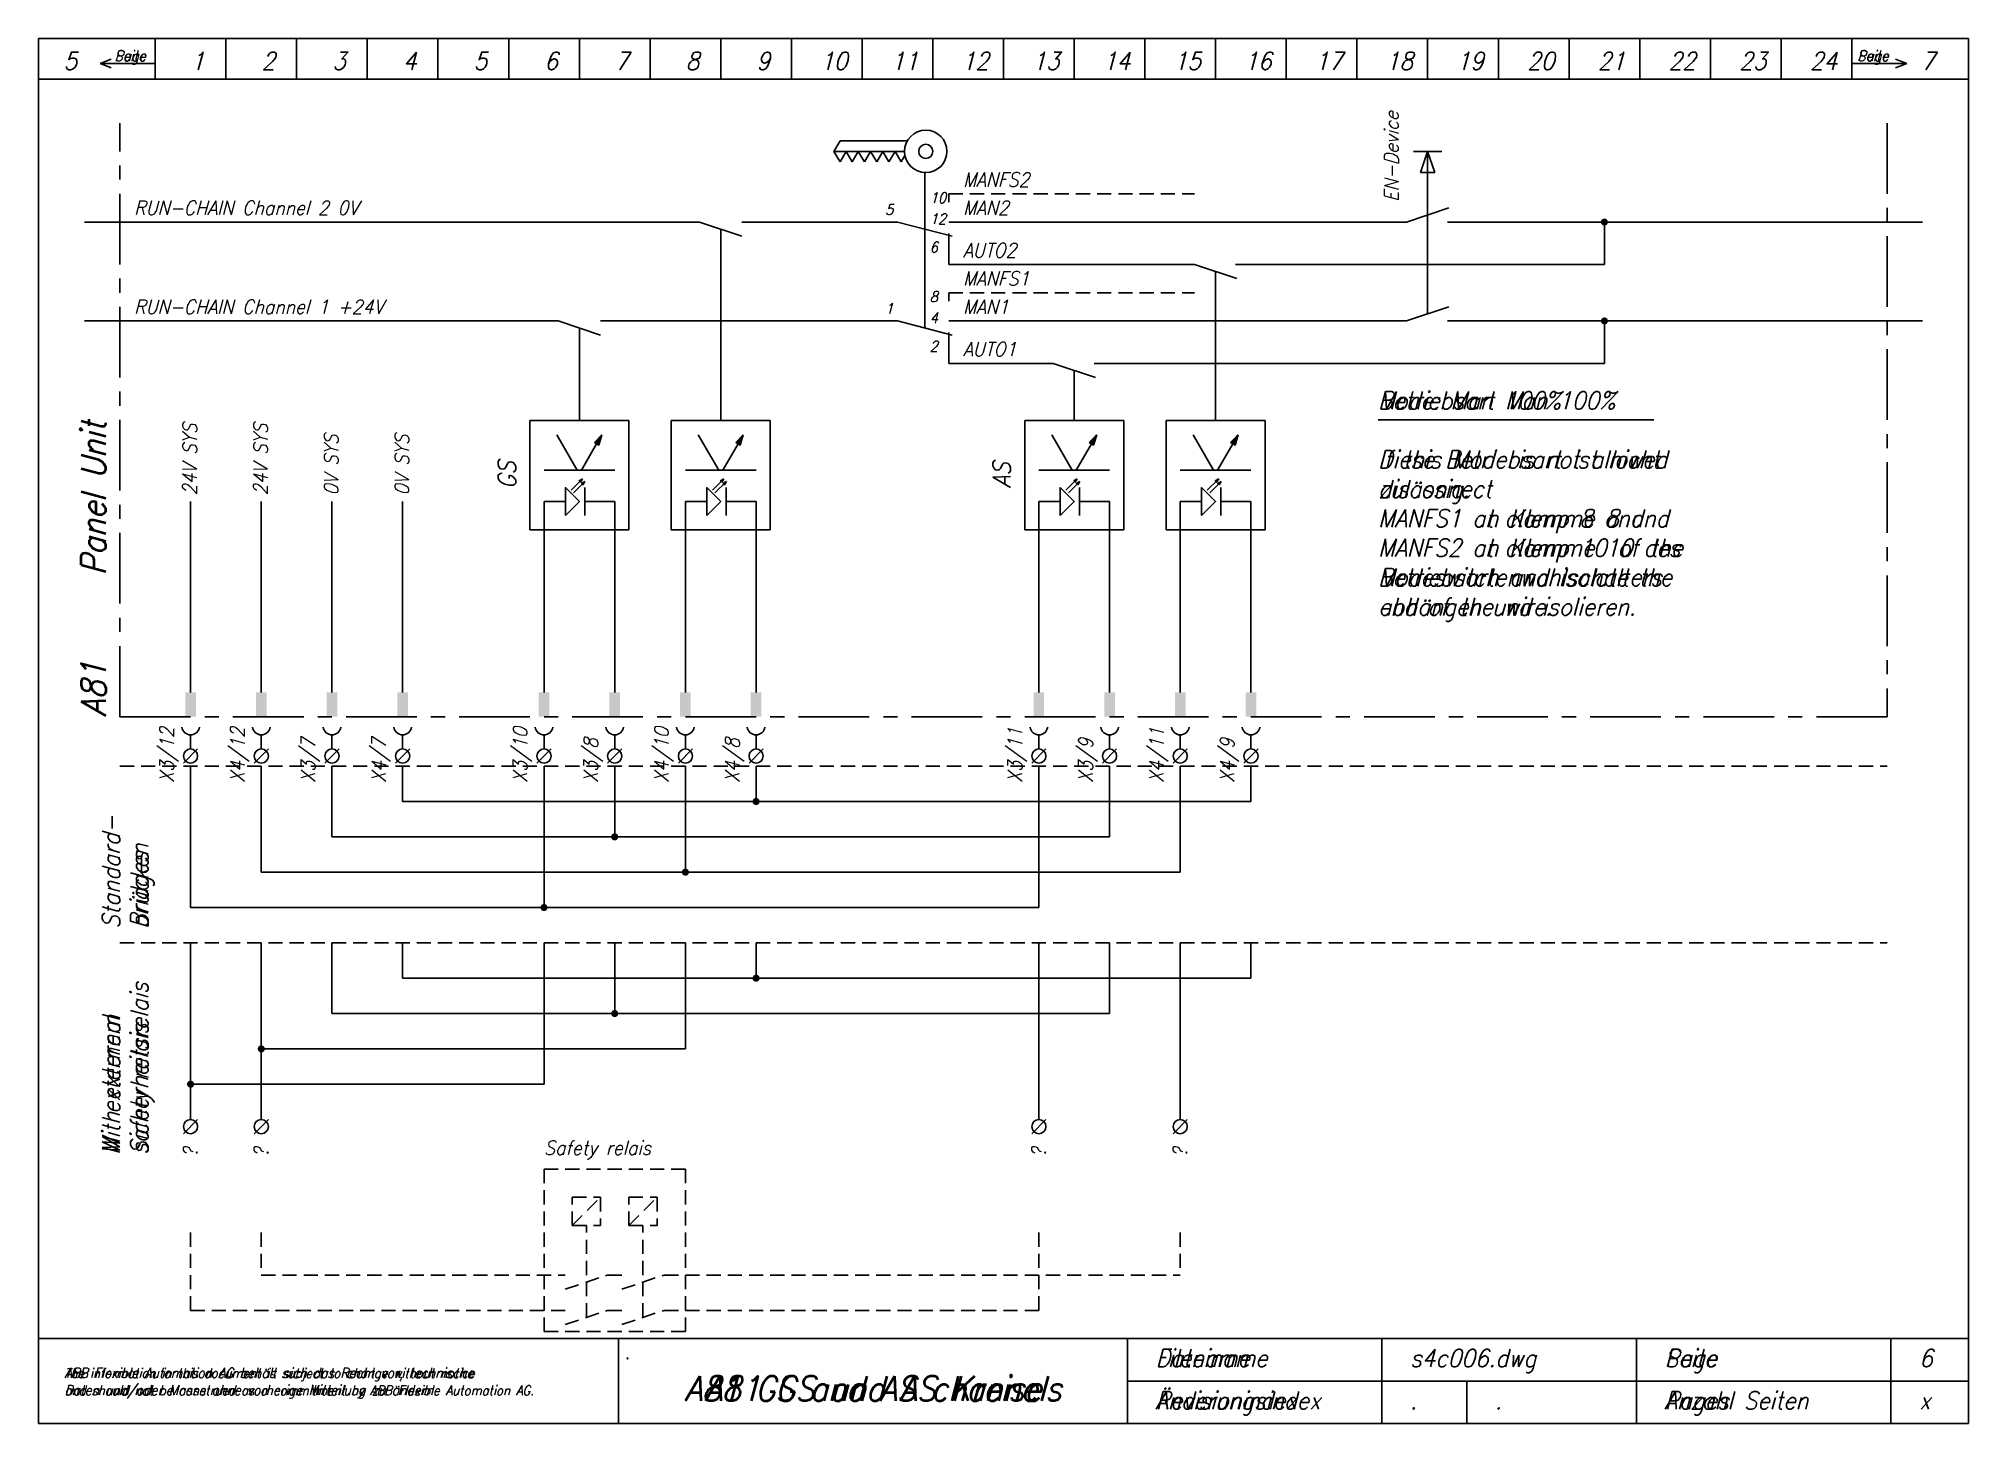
# Model space of a CAD drawing. Extents: x 0 to 273, y 0 to 196.
import ezdxf
from ezdxf.enums import TextEntityAlignment as Align

# ---------------------------------------------------------------- set-up
doc = ezdxf.new("R2010")
doc.units = 0
doc.header["$LTSCALE"] = 8
doc.linetypes.add('CENTER', pattern=[2, 1.25, -0.25, 0.25, -0.25])
doc.linetypes.add('HIDDEN', pattern=[0.375, 0.25, -0.125])
doc.layers.get('0').update_dxf_attribs({"linetype": 'CONTINUOUS'})
for name, color, linetype in [('EL05', 3, 'CONTINUOUS'), ('ELCENTER', 2, 'CENTER'), ('ELHIDDEN', 1, 'HIDDEN'), ('ELTEXT', 2, 'CONTINUOUS'), ('FORM07', 4, 'CONTINUOUS'), ('KOPF03', 2, 'CONTINUOUS'), ('KOPF05', 3, 'CONTINUOUS'), ('KOPF07', 4, 'CONTINUOUS'), ('TEXT_ALLGEMEIN', 2, 'CONTINUOUS'), ('TEXT_DEUTSCH', 2, 'CONTINUOUS'), ('TEXT_ENGLISCH', 2, 'CONTINUOUS'), ('TEXT_SCHEMA', 2, 'CONTINUOUS')]:
    doc.layers.add(name, color=color, linetype=linetype)
doc.styles.add('VSM_13', font='simplex3.shx', dxfattribs={"width": 0.9, "oblique": 15})

# ---------------------------------------------------------------- blocks, each defined once
blk = doc.blocks.new('*X1')
at = {"color": 0}
for p, q in [((68.64, 118.79), (69.64, 119.8)), ((68.66, 118.78), (69.63, 119.76)), ((68.67, 118.77), (69.62, 119.72)), ((68.69, 118.87), (69.65, 119.84)), ((68.69, 118.77), (69.61, 119.69)), ((68.71, 118.76), (69.6, 119.65)), ((68.72, 118.75), (69.59, 119.61)), ((68.74, 118.74), (69.58, 119.57)), ((68.76, 118.73), (69.57, 119.54)), ((68.77, 118.72), (69.56, 119.5)), ((68.79, 118.71), (69.54, 119.46)), ((68.81, 118.7), (69.53, 119.42)), ((68.83, 118.69), (69.52, 119.38)), ((68.84, 118.68), (69.51, 119.35)), ((68.86, 118.67), (69.5, 119.31)), ((68.88, 118.66), (69.49, 119.27)), ((68.89, 118.65), (69.48, 119.23)), ((68.91, 118.64), (69.47, 119.2)), ((68.93, 118.63), (69.46, 119.16)), ((68.94, 118.62), (69.44, 119.12)), ((68.96, 118.61), (69.43, 119.08)), ((68.98, 118.6), (69.42, 119.05)), ((68.99, 118.59), (69.41, 119.01)), ((69.01, 118.58), (69.4, 118.97)), ((69.03, 118.57), (69.39, 118.93)), ((69.04, 118.56), (69.38, 118.9)), ((69.06, 118.55), (69.37, 118.86)), ((69.08, 118.54), (69.36, 118.82)), ((69.09, 118.53), (69.35, 118.78)), ((69.11, 118.52), (69.33, 118.75)), ((69.13, 118.51), (69.32, 118.71)), ((69.14, 118.5), (69.31, 118.67)), ((69.16, 118.49), (69.3, 118.63)), ((69.18, 118.48), (69.29, 118.6)), ((69.19, 118.47), (69.28, 118.56)), ((69.21, 118.46), (69.27, 118.52)), ((69.22, 119.43), (69.67, 119.87)), ((69.23, 118.45), (69.26, 118.48)), ((69.25, 118.44), (69.25, 118.45))]:
    blk.add_line(p, q, dxfattribs=at)
blk = doc.blocks.new('*X0')
at = {"color": 0}
for p, q in [((66.46, 113.36), (66.48, 113.39)), ((66.47, 113.35), (66.53, 113.41)), ((66.48, 113.34), (66.57, 113.44)), ((66.49, 113.34), (66.61, 113.46)), ((66.5, 113.32), (66.7, 113.51)), ((66.5, 113.33), (66.66, 113.49)), ((66.51, 113.31), (66.75, 113.54)), ((66.52, 113.3), (66.79, 113.57)), ((66.53, 113.29), (66.83, 113.59)), ((66.54, 113.28), (66.88, 113.62)), ((66.55, 113.27), (66.92, 113.64)), ((66.56, 113.26), (66.93, 113.63)), ((66.57, 113.26), (66.9, 113.59)), ((66.58, 113.25), (66.88, 113.55)), ((66.58, 113.24), (66.85, 113.5)), ((66.59, 113.23), (66.82, 113.46)), ((66.6, 113.22), (66.8, 113.42)), ((66.61, 113.21), (66.77, 113.37)), ((66.62, 113.2), (66.75, 113.33)), ((66.63, 113.19), (66.72, 113.29)), ((66.64, 113.19), (66.69, 113.24)), ((66.65, 113.18), (66.67, 113.2))]:
    blk.add_line(p, q, dxfattribs=at)

msp = doc.modelspace()

# ---------------------------------------------------------------- linework, layer by layer
at = {"layer": 'EL05'}
for p, q in [((112.5, 180), (113.37, 181.5)), ((122.9, 181.5), (113.37, 181.5)), ((112.5, 180), (113.37, 178.5)), ((122.5, 180), (112.5, 180)), ((114.23, 180), (113.37, 178.5)), ((114.23, 180), (115.1, 178.5)), ((115.96, 180), (115.1, 178.5)), ((115.96, 180), (116.83, 178.5)), ((117.7, 180), (116.83, 178.5)), ((117.7, 180), (118.56, 178.5)), ((119.43, 180), (118.56, 178.5)), ((119.43, 180), (120.29, 178.5)), ((121.16, 180), (120.29, 178.5)), ((121.16, 180), (122.03, 178.5)), ((122.56, 179.42), (122.03, 178.5)), ((194.5, 180), (198.5, 180)), ((196.5, 180), (195.5, 177)), ((196.5, 157), (196.5, 180)), ((197.5, 177), (196.5, 180)), ((125.38, 155), (125.38, 177)), ((195.5, 177), (197.5, 177)), ((128.75, 174), (128.75, 172.82)), ((193.5, 170), (199.5, 172)), ((6.5, 170), (93.5, 170)), ((93.5, 170), (99.5, 168)), ((99.5, 170), (121.5, 170)), ((121.5, 170), (129.25, 168)), ((128.75, 170), (193.5, 170)), ((199.3, 170), (266.5, 170)), ((221.5, 170), (221.5, 164)), ((96.5, 141.91), (96.5, 169)), ((128.75, 168.36), (128.75, 164)), ((128.75, 164), (163.5, 164)), ((163.5, 164), (169.5, 162)), ((169.3, 164), (221.5, 164)), ((166.5, 141.91), (166.5, 163)), ((128.75, 160), (128.75, 158.82)), ((6.5, 156), (73.5, 156)), ((73.5, 156), (79.5, 154)), ((79.5, 156), (121.5, 156)), ((121.5, 156), (129.25, 154)), ((128.75, 156), (193.5, 156)), ((193.5, 156), (199.5, 158)), ((199.3, 156), (266.5, 156)), ((221.5, 156), (221.5, 150)), ((76.5, 141.91), (76.5, 155)), ((128.75, 154.36), (128.75, 150)), ((128.75, 150), (143.5, 150)), ((143.5, 150), (149.5, 148)), ((146.5, 141.91), (146.5, 149)), ((149.3, 150), (221.5, 150)), ((69.5, 141.91), (69.5, 126.46)), ((83.5, 141.91), (69.5, 141.91)), ((76.21, 134.91), (73.32, 139.91)), ((79.68, 139.91), (78.63, 138.8)), ((79.68, 139.91), (79.25, 138.44)), ((83.5, 141.91), (83.5, 126.46)), ((89.5, 141.91), (89.5, 126.46)), ((103.5, 141.91), (89.5, 141.91)), ((96.21, 134.91), (93.32, 139.91)), ((99.68, 139.91), (98.63, 138.8)), ((99.68, 139.91), (99.25, 138.44)), ((103.5, 141.91), (103.5, 126.46)), ((139.5, 141.91), (139.5, 126.46)), ((153.5, 141.91), (139.5, 141.91)), ((146.21, 134.91), (143.32, 139.91)), ((149.68, 139.91), (148.63, 138.8)), ((149.68, 139.91), (149.25, 138.44)), ((153.5, 141.91), (153.5, 126.46)), ((159.5, 141.91), (159.5, 126.46)), ((173.5, 141.91), (159.5, 141.91)), ((166.21, 134.91), (163.32, 139.91)), ((169.68, 139.91), (168.63, 138.8)), ((169.68, 139.91), (169.25, 138.44)), ((173.5, 141.91), (173.5, 126.46)), ((76.79, 134.91), (78.94, 138.62)), ((78.63, 138.8), (79.25, 138.44)), ((96.79, 134.91), (98.94, 138.62)), ((98.63, 138.8), (99.25, 138.44)), ((146.79, 134.91), (148.94, 138.62)), ((148.63, 138.8), (149.25, 138.44)), ((166.79, 134.91), (168.94, 138.62)), ((168.63, 138.8), (169.25, 138.44)), ((71.5, 134.91), (81.5, 134.91)), ((91.5, 134.91), (101.5, 134.91)), ((141.5, 134.91), (151.5, 134.91)), ((161.5, 134.91), (171.5, 134.91)), ((75.33, 132.05), (76.94, 133.66)), ((75.68, 131.69), (77.29, 133.3)), ((76.94, 133.66), (76.45, 133.37)), ((76.45, 133.37), (76.65, 133.17)), ((76.94, 133.66), (76.65, 133.17)), ((77.29, 133.3), (76.81, 133.01)), ((76.81, 133.01), (77.01, 132.82)), ((76.94, 133.66), (76.94, 133.66)), ((76.94, 133.66), (76.94, 133.66)), ((76.94, 133.66), (76.94, 133.66)), ((77.29, 133.3), (77.01, 132.82)), ((77.25, 128.46), (77.25, 132.42)), ((95.33, 132.05), (96.94, 133.66)), ((95.68, 131.69), (97.29, 133.3)), ((96.94, 133.66), (96.45, 133.37)), ((96.45, 133.37), (96.65, 133.17)), ((96.94, 133.66), (96.65, 133.17)), ((97.29, 133.3), (96.81, 133.01)), ((96.81, 133.01), (97.01, 132.82)), ((96.94, 133.66), (96.94, 133.66)), ((96.94, 133.66), (96.94, 133.66)), ((96.94, 133.66), (96.94, 133.66)), ((97.29, 133.3), (97.01, 132.82)), ((97.25, 128.46), (97.25, 132.42)), ((145.33, 132.05), (146.94, 133.66)), ((145.68, 131.69), (147.29, 133.3)), ((146.94, 133.66), (146.45, 133.37)), ((146.45, 133.37), (146.65, 133.17)), ((146.94, 133.66), (146.65, 133.17)), ((147.29, 133.3), (146.81, 133.01)), ((146.81, 133.01), (147.01, 132.82)), ((146.94, 133.66), (146.94, 133.66)), ((146.94, 133.66), (146.94, 133.66)), ((146.94, 133.66), (146.94, 133.66)), ((147.29, 133.3), (147.01, 132.82)), ((147.25, 128.46), (147.25, 132.42)), ((165.33, 132.05), (166.94, 133.66)), ((165.68, 131.69), (167.29, 133.3)), ((166.94, 133.66), (166.45, 133.37)), ((166.45, 133.37), (166.65, 133.17)), ((166.94, 133.66), (166.65, 133.17)), ((167.29, 133.3), (166.81, 133.01)), ((166.81, 133.01), (167.01, 132.82)), ((166.94, 133.66), (166.94, 133.66)), ((166.94, 133.66), (166.94, 133.66)), ((166.94, 133.66), (166.94, 133.66)), ((167.29, 133.3), (167.01, 132.82)), ((167.25, 128.46), (167.25, 132.42)), ((21.5, 130.44), (21.5, 103.44)), ((31.5, 130.44), (31.5, 103.44)), ((41.5, 130.44), (41.5, 103.44)), ((51.5, 130.44), (51.5, 103.44)), ((71.5, 130.44), (71.5, 103.44)), ((71.5, 130.44), (74.52, 130.44)), ((77.25, 130.44), (81.5, 130.44)), ((81.5, 130.44), (81.5, 103.44)), ((91.5, 130.44), (91.5, 103.44)), ((91.5, 130.44), (94.52, 130.44)), ((97.25, 130.44), (101.5, 130.44)), ((101.5, 130.44), (101.5, 103.44)), ((141.5, 130.44), (141.5, 103.44)), ((141.5, 130.44), (144.52, 130.44)), ((147.25, 130.44), (151.5, 130.44)), ((151.5, 130.44), (151.5, 103.44)), ((161.5, 130.44), (161.5, 103.44)), ((161.5, 130.44), (164.52, 130.44)), ((167.25, 130.44), (171.5, 130.44)), ((171.5, 130.44), (171.5, 103.44)), ((69.5, 126.46), (83.5, 126.46)), ((89.5, 126.46), (103.5, 126.46)), ((139.5, 126.46), (153.5, 126.46)), ((159.5, 126.46), (173.5, 126.46)), ((21.5, 97.44), (21.5, 95.44)), ((31.5, 97.44), (31.5, 95.44)), ((41.5, 97.44), (41.5, 95.44)), ((51.5, 97.44), (51.5, 95.44)), ((71.5, 97.44), (71.5, 95.44)), ((81.5, 97.44), (81.5, 95.44)), ((91.5, 97.44), (91.5, 95.44)), ((101.5, 97.44), (101.5, 95.44)), ((141.5, 97.44), (141.5, 95.44)), ((151.5, 97.44), (151.5, 95.44)), ((161.5, 97.44), (161.5, 95.44)), ((171.5, 97.44), (171.5, 95.44)), ((22.5, 95.44), (20.5, 93.44)), ((21.5, 93), (21.5, 73)), ((32.5, 95.44), (30.5, 93.44)), ((31.5, 93), (31.5, 78)), ((42.5, 95.44), (40.5, 93.44)), ((41.5, 93), (41.5, 83)), ((52.5, 95.44), (50.5, 93.44)), ((51.5, 93), (51.5, 88)), ((72.5, 95.44), (70.5, 93.44)), ((71.5, 93), (71.5, 73)), ((82.5, 95.44), (80.5, 93.44)), ((81.5, 93), (81.5, 83)), ((92.5, 95.44), (90.5, 93.44)), ((91.5, 93), (91.5, 78)), ((102.5, 95.44), (100.5, 93.44)), ((101.5, 93), (101.5, 88)), ((142.5, 95.44), (140.5, 93.44)), ((141.5, 93), (141.5, 73)), ((152.5, 95.44), (150.5, 93.44)), ((151.5, 93), (151.5, 83)), ((162.5, 95.44), (160.5, 93.44)), ((161.5, 93), (161.5, 78)), ((172.5, 95.44), (170.5, 93.44)), ((171.5, 93), (171.5, 88)), ((51.5, 88), (171.5, 88)), ((41.5, 83), (151.5, 83)), ((31.5, 78), (161.5, 78)), ((21.5, 73), (141.5, 73)), ((21.5, 68), (21.5, 48)), ((31.5, 68), (31.5, 53)), ((41.5, 68), (41.5, 58)), ((51.5, 68), (51.5, 63)), ((71.5, 68), (71.5, 48)), ((81.5, 68), (81.5, 58)), ((91.5, 68), (91.5, 53)), ((101.5, 68), (101.5, 63)), ((141.5, 68), (141.5, 48)), ((151.5, 68), (151.5, 58)), ((161.5, 68), (161.5, 53)), ((171.5, 68), (171.5, 63)), ((51.5, 63), (171.5, 63)), ((21.5, 61), (21.5, 43)), ((31.5, 61), (31.5, 43)), ((141.5, 61), (141.5, 43)), ((161.5, 61), (161.5, 43)), ((41.5, 58), (151.5, 58)), ((31.5, 53), (91.5, 53)), ((21.5, 48), (71.5, 48)), ((22.5, 43), (20.5, 41)), ((32.5, 43), (30.5, 41)), ((142.5, 43), (140.5, 41)), ((162.5, 43), (160.5, 41))]:
    msp.add_line(p, q, dxfattribs=at)
at = {"layer": 'EL05', "const_width": 0.5}
for points in [[(221.25, 170, 1), (221.75, 170, 1)], [(221.25, 156, 1), (221.75, 156, 1)], [(101.25, 88, 1), (101.75, 88, 1)], [(81.25, 83, 1), (81.75, 83, 1)], [(91.25, 78, 1), (91.75, 78, 1)], [(71.25, 73, 1), (71.75, 73, 1)], [(101.25, 63, 1), (101.75, 63, 1)], [(81.25, 58, 1), (81.75, 58, 1)], [(31.25, 53, 1), (31.75, 53, 1)], [(21.25, 48, 1), (21.75, 48, 1)]]:
    msp.add_lwpolyline(points, format="xyb", close=True, dxfattribs=at)
at = {"layer": 'EL05'}
for points in [[(74.52, 128.46), (76.5, 130.44), (74.52, 132.42)], [(94.52, 128.46), (96.5, 130.44), (94.52, 132.42)], [(144.52, 128.46), (146.5, 130.44), (144.52, 132.42)], [(164.52, 128.46), (166.5, 130.44), (164.52, 132.42)]]:
    msp.add_lwpolyline(points, close=True, dxfattribs=at)
for centre, radius in [((125.5, 180), 3), ((125.5, 180), 1), ((21.5, 94.44), 1), ((31.5, 94.44), 1), ((41.5, 94.44), 1), ((51.5, 94.44), 1), ((71.5, 94.44), 1), ((81.5, 94.44), 1), ((91.5, 94.44), 1), ((101.5, 94.44), 1), ((141.5, 94.44), 1), ((151.5, 94.44), 1), ((161.5, 94.44), 1), ((171.5, 94.44), 1), ((21.5, 42), 1), ((31.5, 42), 1), ((141.5, 42), 1), ((161.5, 42), 1)]:
    msp.add_circle(centre, radius, dxfattribs=at)
for centre in [(21.5, 98.71), (31.5, 98.71), (41.5, 98.71), (51.5, 98.71), (71.5, 98.71), (81.5, 98.71), (91.5, 98.71), (101.5, 98.71), (141.5, 98.71), (151.5, 98.71), (161.5, 98.71), (171.5, 98.71)]:
    msp.add_arc(centre, 1.27, 189.4003, 350.5997, dxfattribs=at)
for points in [[(20.75, 103.44), (20.75, 100), (22.25, 103.44), (22.25, 100)], [(30.75, 103.44), (30.75, 100), (32.25, 103.44), (32.25, 100)], [(40.75, 103.44), (40.75, 100), (42.25, 103.44), (42.25, 100)], [(50.75, 103.44), (50.75, 100), (52.25, 103.44), (52.25, 100)], [(70.75, 103.44), (70.75, 100), (72.25, 103.44), (72.25, 100)], [(80.75, 103.44), (80.75, 100), (82.25, 103.44), (82.25, 100)], [(90.75, 103.44), (90.75, 100), (92.25, 103.44), (92.25, 100)], [(100.75, 103.44), (100.75, 100), (102.25, 103.44), (102.25, 100)], [(140.75, 103.44), (140.75, 100), (142.25, 103.44), (142.25, 100)], [(150.75, 103.44), (150.75, 100), (152.25, 103.44), (152.25, 100)], [(160.75, 103.44), (160.75, 100), (162.25, 103.44), (162.25, 100)], [(170.75, 103.44), (170.75, 100), (172.25, 103.44), (172.25, 100)]]:
    msp.add_solid(points, dxfattribs=at)
at = {"layer": 'ELCENTER'}
for p, q in [((11.5, 100), (11.5, 184)), ((261.5, 184), (261.5, 100)), ((261.5, 100), (11.5, 100))]:
    msp.add_line(p, q, dxfattribs=at)
at = {"layer": 'ELHIDDEN'}
for p, q in [((128.75, 174), (163.5, 174)), ((128.75, 160), (163.5, 160)), ((11.5, 93), (261.5, 93)), ((11.5, 68), (261.5, 68)), ((75.5, 28), (75.5, 32)), ((75.5, 32), (79.5, 32)), ((75.5, 28), (75.5, 32)), ((75.5, 28), (79.5, 32)), ((79.5, 32), (79.5, 28)), ((83.5, 28), (83.5, 32)), ((83.5, 32), (87.5, 32)), ((83.5, 28), (83.5, 32)), ((83.5, 28), (87.5, 32)), ((87.5, 32), (87.5, 28)), ((75.5, 28), (79.5, 28)), ((77.5, 15), (77.5, 28)), ((83.5, 28), (87.5, 28)), ((85.5, 15), (85.5, 28)), ((21.5, 27), (21.5, 16)), ((31.5, 27), (31.5, 21)), ((141.5, 27), (141.5, 16)), ((161.5, 27), (161.5, 21)), ((31.5, 21), (74.5, 21)), ((74.5, 19), (80.5, 21)), ((80.5, 21), (82.5, 21)), ((82.5, 19), (88.5, 21)), ((88.5, 21), (161.5, 21)), ((21.5, 16), (74.5, 16)), ((74.5, 14), (80.5, 16)), ((80.5, 16), (82.5, 16)), ((82.5, 14), (88.5, 16)), ((88.5, 16), (141.5, 16))]:
    msp.add_line(p, q, dxfattribs=at)
msp.add_lwpolyline([(71.5, 36), (71.5, 13), (91.5, 13), (91.5, 36)], close=True, dxfattribs=at)
at = {"layer": 'FORM07'}
for p, q in [((0, 195.96), (272.99, 195.96)), ((0, 0), (0, 195.96)), ((16.5, 195.96), (16.5, 190.24)), ((26.5, 195.96), (26.5, 190.24)), ((36.5, 195.96), (36.5, 190.24)), ((46.5, 195.96), (46.5, 190.24)), ((56.5, 195.96), (56.5, 190.24)), ((66.5, 195.96), (66.5, 190.24)), ((76.5, 195.96), (76.5, 190.24)), ((86.5, 195.96), (86.5, 190.24)), ((96.5, 195.96), (96.5, 190.24)), ((106.5, 195.96), (106.5, 190.24)), ((116.5, 195.96), (116.5, 190.24)), ((126.5, 195.96), (126.5, 190.24)), ((136.5, 195.96), (136.5, 190.24)), ((146.5, 195.96), (146.5, 190.24)), ((156.5, 195.96), (156.5, 190.24)), ((166.5, 195.96), (166.5, 190.24)), ((176.5, 195.96), (176.5, 190.24)), ((186.5, 195.96), (186.5, 190.24)), ((196.5, 195.96), (196.5, 190.24)), ((206.5, 195.96), (206.5, 190.24)), ((216.5, 195.96), (216.5, 190.24)), ((226.5, 195.96), (226.5, 190.24)), ((236.5, 195.96), (236.5, 190.24)), ((246.5, 195.96), (246.5, 190.24)), ((256.5, 195.96), (256.5, 190.24)), ((272.99, 195.96), (272.99, 0)), ((0, 190.24), (272.99, 190.24)), ((272.99, 0), (0, 0))]:
    msp.add_line(p, q, dxfattribs=at)
at = {"layer": 'KOPF03'}
for p, q in [((8.69, 192.43), (10.28, 193.04)), ((8.69, 192.43), (10.28, 191.83)), ((16.33, 192.43), (8.69, 192.43)), ((256.63, 192.43), (264.27, 192.43)), ((264.27, 192.43), (262.68, 193.04)), ((264.27, 192.43), (262.68, 191.83))]:
    msp.add_line(p, q, dxfattribs=at)
at = {"layer": 'KOPF05'}
for p, q in [((82.02, 12), (82.02, 0)), ((154.02, 12), (154.02, 0)), ((190.02, 12), (190.02, 0)), ((226.02, 12), (226.02, 0)), ((262.02, 12), (262.02, 0)), ((154.02, 6), (272.99, 6)), ((202.02, 6), (202.02, 0))]:
    msp.add_line(p, q, dxfattribs=at)
at = {"layer": 'KOPF07'}
msp.add_line((0, 12), (272.99, 12), dxfattribs=at)
at = {"layer": 'TEXT_DEUTSCH'}
msp.add_line((189.5, 142), (228.5, 142), dxfattribs=at)
at = {"layer": 'TEXT_ENGLISCH'}
msp.add_line((189.5, 142), (220.5, 142), dxfattribs=at)

# ---------------------------------------------------------------- block references
at = {"layer": 'EL05'}
for name, p in [('*X1', (10, 20)), ('*X1', (30, 20)), ('*X1', (80, 20)), ('*X1', (100, 20)), ('*X0', (10, 20)), ('*X0', (10.35, 19.65)), ('*X0', (30, 20)), ('*X0', (30.35, 19.65)), ('*X0', (80, 20)), ('*X0', (80.35, 19.65)), ('*X0', (100, 20)), ('*X0', (100.35, 19.65))]:
    msp.add_blockref(name, p, dxfattribs=at)

# ---------------------------------------------------------------- texts
at = {"layer": 'ELTEXT', "style": 'VSM_13', "oblique": 15, "width": 0.9}
for s, p in [('Panel Unit', (9.5, 120)), ('A81', (9.5, 100))]:
    msp.add_text(s, height=3.5, rotation=90, dxfattribs=at).set_placement(p)
for s, p in [('GS', (67.5, 134.18)), ('AS', (137.5, 134.18))]:
    msp.add_text(s, height=2.5, rotation=90, dxfattribs=at).set_placement(p, align=Align.CENTER)
at = {"layer": 'KOPF05', "style": 'VSM_13', "oblique": 15, "width": 0.9}
for s, p in [('s4c006.dwg', (194.02, 8)), ('6', (266.02, 8)), ('x', (266.02, 2)), ('.', (194.02, 2)), ('.', (206.02, 2))]:
    msp.add_text(s, height=2.5, dxfattribs=at).set_placement(p)
at = {"layer": 'TEXT_ALLGEMEIN', "style": 'VSM_13', "oblique": 15, "width": 0.9}
for s, p in [('5', (4.48, 191.54)), ('1', (22.5, 191.54)), ('2', (32.5, 191.54)), ('3', (42.5, 191.54)), ('4', (52.5, 191.54)), ('5', (62.5, 191.54)), ('6', (72.5, 191.54)), ('7', (82.5, 191.54)), ('8', (92.5, 191.54)), ('9', (102.5, 191.54)), ('10', (112.5, 191.54)), ('11', (122.5, 191.54)), ('12', (132.5, 191.54)), ('13', (142.5, 191.54)), ('14', (152.5, 191.54)), ('15', (162.5, 191.54)), ('16', (172.5, 191.54)), ('17', (182.5, 191.54)), ('18', (192.5, 191.54)), ('19', (202.5, 191.54)), ('20', (212.5, 191.54)), ('21', (222.5, 191.54)), ('22', (232.5, 191.54)), ('23', (242.5, 191.54)), ('24', (252.5, 191.54)), ('7', (267.27, 191.54))]:
    msp.add_text(s, height=2.5, dxfattribs=at).set_placement(p, align=Align.CENTER)
msp.add_text('.', height=2, dxfattribs=at).set_placement((82.9, 9.08))
at = {"layer": 'TEXT_DEUTSCH', "style": 'VSM_13', "oblique": 15, "width": 0.9}
for s, height, p in [('Seite', 1.5, (10.74, 192.77)), ('Seite', 1.5, (257.27, 192.77)), ('Dateiname', 2.5, (158.02, 8)), ('Seite', 2.5, (230.02, 8)), ('Änderungsindex', 2.5, (158.02, 2)), ('Anzahl Seiten', 2.5, (230.02, 2))]:
    msp.add_text(s, height=height, dxfattribs=at).set_placement(p)
for s, p in [('Standard-', (11.5, 70)), ('Brücken', (15.5, 70)), ('Sicherheitsrelais', (15.5, 38)), ('Mit externem', (11.5, 38))]:
    msp.add_text(s, height=2.5, rotation=90, dxfattribs=at).set_placement(p)
at = {"layer": 'TEXT_DEUTSCH', "color": 1, "style": 'VSM_13', "oblique": 15, "width": 0.9}
for s, p in [('ABB Flexible Automation AG behält sich das Recht vor, technische', (3.67, 6.43)), ('Daten und/oder Masse ohne vorherige Mitteilung zu ändern.', (3.67, 4))]:
    msp.add_text(s, height=1.42, dxfattribs=at).set_placement(p)
at = {"layer": 'TEXT_DEUTSCH', "color": 4, "style": 'VSM_13', "oblique": 15, "width": 0.9}
msp.add_text('A81 GS und AS Kreise', height=3.5, dxfattribs=at).set_placement((118.03, 3.19), align=Align.CENTER)
at = {"layer": 'TEXT_DEUTSCH', "insert": (189.5, 146), "char_height": 2.5, "width": 57, "attachment_point": 1, "style": 'VSM_13'}
msp.add_mtext('{Betriebsart Man 100%}\\P\\P{Diese Betriebsart ist nicht ^Jzulässig.}\\P{MANFS1 an Klemme 8 und ^JMANFS2 an Klemme 10 des ^JBetriebsartenwahlschalters ^Jabhängen und isolieren.}', dxfattribs=at)
at = {"layer": 'TEXT_ENGLISCH', "style": 'VSM_13', "oblique": 15, "width": 0.9}
for s, height, p in [('Page', 1.5, (10.74, 192.77)), ('Page', 1.5, (257.27, 192.77)), ('Filename', 2.5, (158.02, 8)), ('Page', 2.5, (230.02, 8)), ('Revisionindex', 2.5, (158.02, 2)), ('Pages', 2.5, (230.02, 2))]:
    msp.add_text(s, height=height, dxfattribs=at).set_placement(p)
for s, p in [('Standard-', (11.5, 70)), ('bridges', (15.5, 70)), ('With external', (11.5, 38)), ('safety relais', (15.5, 38))]:
    msp.add_text(s, height=2.5, rotation=90, dxfattribs=at).set_placement(p)
at = {"layer": 'TEXT_ENGLISCH', "color": 1, "style": 'VSM_13', "oblique": 15, "width": 0.9}
for s, p in [('The information in this document is subject to change without notice', (3.67, 6.43)), ('and should not be construed as a commitment by ABB Flexible Automation AG.', (3.67, 4))]:
    msp.add_text(s, height=1.35, dxfattribs=at).set_placement(p)
at = {"layer": 'TEXT_ENGLISCH', "color": 4, "style": 'VSM_13', "oblique": 15, "width": 0.9}
msp.add_text('A81 GS and AS channels', height=3.5, dxfattribs=at).set_placement((118.03, 3.19), align=Align.CENTER)
at = {"layer": 'TEXT_ENGLISCH', "insert": (189.5, 146), "char_height": 2.5, "width": 55, "attachment_point": 1, "style": 'VSM_13'}
msp.add_mtext('{Mode: Man 100%}\\P\\P{If this Mode is not allowed ^Jdisconnect }\\P{MANFS1 at clamp 8 and ^JMANFS2 at clamp 10 of the ^JModeswitch and isolate the ^Jend of the wire.}', dxfattribs=at)
at = {"layer": 'TEXT_SCHEMA', "style": 'VSM_13', "oblique": 15, "width": 0.9}
for s, p in [('EN-Device', (192.38, 172.87)), ('24V SYS', (22.38, 131.31)), ('24V SYS', (32.38, 131.31)), ('0V SYS', (42.38, 131.31)), ('0V SYS', (52.38, 131.31)), ('X3/12', (19.13, 90.64)), ('X4/12', (29.13, 90.64)), ('X3/10', (69.13, 90.64)), ('X4/10', (89.13, 90.64)), ('X3/11', (139.13, 90.64)), ('X4/11', (159.13, 90.64)), ('X3/7', (39.13, 90.64)), ('X4/7', (49.13, 90.64)), ('X3/8', (79.13, 90.64)), ('X4/8', (99.13, 90.64)), ('X3/9', (149.13, 90.64)), ('X4/9', (169.13, 90.64))]:
    msp.add_text(s, height=2, rotation=90, dxfattribs=at).set_placement(p)
for s, height, p in [('MANFS2', 2, (130.75, 175)), ('RUN-CHAIN Channel 2 0V', 2, (13.5, 171)), ('5', 1.5, (119.75, 171)), ('10', 1.5, (126.06, 172.69)), ('MAN2', 2, (130.75, 171)), ('12', 1.5, (126.06, 169.69)), ('6', 1.5, (126.06, 165.69)), ('AUTO2', 2, (130.75, 165)), ('MANFS1', 2, (130.75, 161)), ('RUN-CHAIN Channel 1 +24V', 2, (13.5, 157)), ('1', 1.5, (119.75, 157)), ('8', 1.5, (126.06, 158.69)), ('MAN1', 2, (130.75, 157)), ('4', 1.5, (126.06, 155.69)), ('2', 1.5, (126.06, 151.69)), ('AUTO1', 2, (130.75, 151)), ('Safety relais', 2, (71.5, 38))]:
    msp.add_text(s, height=height, dxfattribs=at).set_placement(p)
for p in [(22.5, 39), (32.5, 39), (142.5, 39), (162.5, 39)]:
    msp.add_text('?', height=2, rotation=90, dxfattribs=at).set_placement(p, align=Align.RIGHT)

doc.saveas('drawing.dxf')
